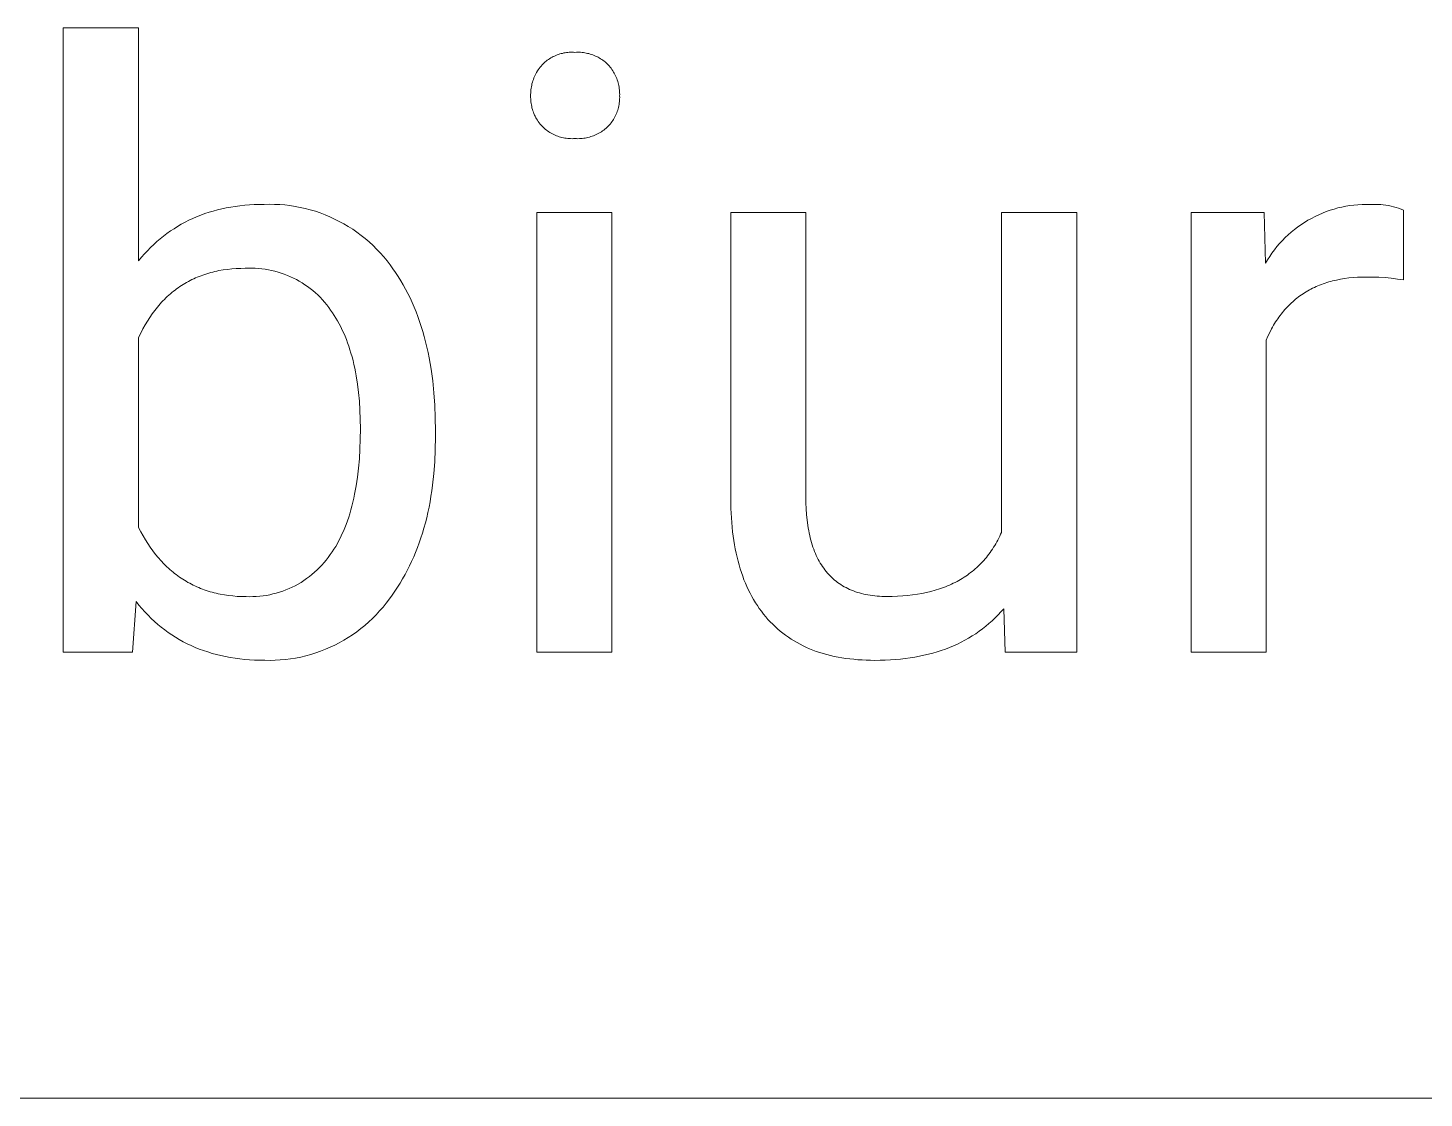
# Model space of a CAD drawing. Header units: millimetres. Extents: x -1480 to 5249, y -840 to 3860.
# Drawn here: x 3055.7 to 3206.1, y -464.2 to -349 of the extents above; entities that cross this region are included whole.
import ezdxf

# ---------------------------------------------------------------- set-up
doc = ezdxf.new("R2010")
doc.units = ezdxf.units.MM
doc.header["$MEASUREMENT"] = 0
doc.layers.add('Domyślny', color=7, linetype='Continuous', true_color=0x000000)

msp = doc.modelspace()

# ---------------------------------------------------------------- linework, layer by layer
at = {"layer": 'Domyślny', "color": 18, "lineweight": 15, "true_color": 0x000000}
for p, q in [((3059.54, -416.21), (3059.54, -348.99)), ((3059.54, -348.99), (3067.65, -348.99)), ((3067.65, -348.99), (3067.65, -374.07)), ((3112.86, -351.85), (3113, -351.8)), ((3113, -351.8), (3113.14, -351.76)), ((3113.14, -351.76), (3113.29, -351.73)), ((3113.29, -351.73), (3113.44, -351.69)), ((3113.44, -351.69), (3113.59, -351.67)), ((3113.59, -351.67), (3113.74, -351.65)), ((3113.74, -351.65), (3113.88, -351.63)), ((3113.88, -351.63), (3114.03, -351.62)), ((3114.03, -351.62), (3114.19, -351.62)), ((3114.19, -351.62), (3114.34, -351.61)), ((3114.34, -351.61), (3114.49, -351.62)), ((3114.49, -351.62), (3114.64, -351.63)), ((3114.64, -351.63), (3114.79, -351.62)), ((3114.79, -351.62), (3114.94, -351.62)), ((3114.94, -351.62), (3115.09, -351.62)), ((3115.09, -351.62), (3115.24, -351.62)), ((3115.24, -351.62), (3115.4, -351.63)), ((3115.4, -351.63), (3115.55, -351.65)), ((3115.55, -351.65), (3115.7, -351.67)), ((3115.7, -351.67), (3115.85, -351.7)), ((3115.85, -351.7), (3116, -351.73)), ((3116, -351.73), (3116.14, -351.76)), ((3116.14, -351.76), (3116.29, -351.81)), ((3116.29, -351.81), (3116.44, -351.85)), ((3110.78, -353.36), (3110.88, -353.23)), ((3110.88, -353.23), (3110.99, -353.1)), ((3110.99, -353.1), (3111.1, -352.97)), ((3111.1, -352.97), (3111.2, -352.87)), ((3111.2, -352.87), (3111.31, -352.76)), ((3111.31, -352.76), (3111.42, -352.66)), ((3111.42, -352.66), (3111.54, -352.57)), ((3111.54, -352.57), (3111.66, -352.48)), ((3111.66, -352.48), (3111.78, -352.39)), ((3111.78, -352.39), (3111.91, -352.31)), ((3111.91, -352.31), (3112.04, -352.23)), ((3112.04, -352.23), (3112.17, -352.15)), ((3112.17, -352.15), (3112.3, -352.08)), ((3112.3, -352.08), (3112.44, -352.02)), ((3112.44, -352.02), (3112.57, -351.96)), ((3112.57, -351.96), (3112.71, -351.9)), ((3112.71, -351.9), (3112.86, -351.85)), ((3116.44, -351.85), (3116.58, -351.9)), ((3116.58, -351.9), (3116.72, -351.96)), ((3116.72, -351.96), (3116.86, -352.02)), ((3116.86, -352.02), (3117, -352.08)), ((3117, -352.08), (3117.13, -352.15)), ((3117.13, -352.15), (3117.26, -352.23)), ((3117.26, -352.23), (3117.39, -352.31)), ((3117.39, -352.31), (3117.52, -352.39)), ((3117.52, -352.39), (3117.65, -352.48)), ((3117.65, -352.48), (3117.77, -352.57)), ((3117.77, -352.57), (3117.89, -352.66)), ((3117.89, -352.66), (3118, -352.76)), ((3118, -352.76), (3118.11, -352.87)), ((3118.11, -352.87), (3118.22, -352.97)), ((3118.22, -352.97), (3118.33, -353.09)), ((3118.33, -353.09), (3118.43, -353.22)), ((3118.43, -353.22), (3118.52, -353.34)), ((3110.06, -354.84), (3110.11, -354.68)), ((3110.11, -354.68), (3110.16, -354.53)), ((3110.16, -354.53), (3110.22, -354.37)), ((3110.22, -354.37), (3110.29, -354.22)), ((3110.29, -354.22), (3110.36, -354.07)), ((3110.36, -354.07), (3110.43, -353.92)), ((3110.43, -353.92), (3110.51, -353.78)), ((3110.51, -353.78), (3110.6, -353.63)), ((3110.6, -353.63), (3110.69, -353.5)), ((3110.69, -353.5), (3110.78, -353.36)), ((3118.52, -353.34), (3118.62, -353.47)), ((3118.62, -353.47), (3118.7, -353.6)), ((3118.7, -353.6), (3118.79, -353.74)), ((3118.79, -353.74), (3118.87, -353.87)), ((3118.87, -353.87), (3118.94, -354.01)), ((3118.94, -354.01), (3119.01, -354.16)), ((3119.01, -354.16), (3119.08, -354.3)), ((3119.08, -354.3), (3119.14, -354.45)), ((3119.14, -354.45), (3119.19, -354.6)), ((3119.19, -354.6), (3119.24, -354.75)), ((3119.24, -354.75), (3119.28, -354.9)), ((3109.86, -356.15), (3109.87, -355.98)), ((3109.86, -356.31), (3109.86, -356.15)), ((3109.86, -356.47), (3109.86, -356.31)), ((3109.87, -355.98), (3109.88, -355.82)), ((3109.88, -355.82), (3109.89, -355.65)), ((3109.89, -355.65), (3109.92, -355.49)), ((3109.92, -355.49), (3109.94, -355.32)), ((3109.94, -355.32), (3109.98, -355.16)), ((3109.98, -355.16), (3110.01, -355)), ((3110.01, -355), (3110.06, -354.84)), ((3119.28, -354.9), (3119.32, -355.05)), ((3119.32, -355.05), (3119.36, -355.21)), ((3119.36, -355.21), (3119.39, -355.36)), ((3119.39, -355.36), (3119.41, -355.52)), ((3119.41, -355.52), (3119.43, -355.68)), ((3119.43, -355.68), (3119.44, -355.84)), ((3119.44, -355.84), (3119.45, -355.99)), ((3119.45, -355.99), (3119.46, -356.15)), ((3119.46, -356.15), (3119.45, -356.31)), ((3119.45, -356.31), (3119.46, -356.47)), ((3109.87, -356.64), (3109.86, -356.47)), ((3109.88, -356.8), (3109.87, -356.64)), ((3109.89, -356.96), (3109.88, -356.8)), ((3109.92, -357.12), (3109.89, -356.96)), ((3109.94, -357.28), (3109.92, -357.12)), ((3109.98, -357.44), (3109.94, -357.28)), ((3110.01, -357.6), (3109.98, -357.44)), ((3110.06, -357.76), (3110.01, -357.6)), ((3110.11, -357.91), (3110.06, -357.76)), ((3119.28, -357.7), (3119.24, -357.85)), ((3119.32, -357.55), (3119.28, -357.7)), ((3119.36, -357.4), (3119.32, -357.55)), ((3119.39, -357.24), (3119.36, -357.4)), ((3119.41, -357.09), (3119.39, -357.24)), ((3119.43, -356.93), (3119.41, -357.09)), ((3119.44, -356.78), (3119.43, -356.93)), ((3119.45, -356.62), (3119.44, -356.78)), ((3119.46, -356.47), (3119.45, -356.62)), ((3110.16, -358.07), (3110.11, -357.91)), ((3110.22, -358.22), (3110.16, -358.07)), ((3110.29, -358.37), (3110.22, -358.22)), ((3110.36, -358.51), (3110.29, -358.37)), ((3110.43, -358.66), (3110.36, -358.51)), ((3110.51, -358.8), (3110.43, -358.66)), ((3110.6, -358.94), (3110.51, -358.8)), ((3110.69, -359.07), (3110.6, -358.94)), ((3110.79, -359.21), (3110.69, -359.07)), ((3110.88, -359.34), (3110.79, -359.21)), ((3118.52, -359.23), (3118.43, -359.35)), ((3118.62, -359.1), (3118.52, -359.23)), ((3118.7, -358.97), (3118.62, -359.1)), ((3118.79, -358.84), (3118.7, -358.97)), ((3118.87, -358.71), (3118.79, -358.84)), ((3118.94, -358.57), (3118.87, -358.71)), ((3119.01, -358.43), (3118.94, -358.57)), ((3119.07, -358.29), (3119.01, -358.43)), ((3119.13, -358.14), (3119.07, -358.29)), ((3119.19, -358), (3119.13, -358.14)), ((3119.24, -357.85), (3119.19, -358)), ((3110.99, -359.46), (3110.88, -359.34)), ((3111.1, -359.58), (3110.99, -359.46)), ((3111.21, -359.69), (3111.1, -359.58)), ((3111.32, -359.8), (3111.21, -359.69)), ((3111.44, -359.9), (3111.32, -359.8)), ((3111.57, -359.99), (3111.44, -359.9)), ((3111.69, -360.09), (3111.57, -359.99)), ((3111.82, -360.17), (3111.69, -360.09)), ((3111.95, -360.26), (3111.82, -360.17)), ((3112.09, -360.34), (3111.95, -360.26)), ((3112.22, -360.41), (3112.09, -360.34)), ((3112.36, -360.48), (3112.22, -360.41)), ((3112.51, -360.54), (3112.36, -360.48)), ((3112.65, -360.6), (3112.51, -360.54)), ((3112.8, -360.66), (3112.65, -360.6)), ((3112.94, -360.71), (3112.8, -360.66)), ((3113.09, -360.75), (3112.94, -360.71)), ((3113.24, -360.79), (3113.09, -360.75)), ((3113.4, -360.82), (3113.24, -360.79)), ((3113.55, -360.85), (3113.4, -360.82)), ((3115.89, -360.82), (3115.73, -360.85)), ((3116.04, -360.79), (3115.89, -360.82)), ((3116.2, -360.75), (3116.04, -360.79)), ((3116.35, -360.7), (3116.2, -360.75)), ((3116.5, -360.65), (3116.35, -360.7)), ((3116.64, -360.6), (3116.5, -360.65)), ((3116.79, -360.54), (3116.64, -360.6)), ((3116.93, -360.48), (3116.79, -360.54)), ((3117.08, -360.41), (3116.93, -360.48)), ((3117.21, -360.33), (3117.08, -360.41)), ((3117.35, -360.25), (3117.21, -360.33)), ((3117.48, -360.17), (3117.35, -360.25)), ((3117.62, -360.08), (3117.48, -360.17)), ((3117.74, -359.99), (3117.62, -360.08)), ((3117.87, -359.9), (3117.74, -359.99)), ((3117.99, -359.8), (3117.87, -359.9)), ((3118.11, -359.69), (3117.99, -359.8)), ((3118.22, -359.58), (3118.11, -359.69)), ((3118.33, -359.47), (3118.22, -359.58)), ((3118.43, -359.35), (3118.33, -359.47)), ((3113.7, -360.88), (3113.55, -360.85)), ((3113.86, -360.89), (3113.7, -360.88)), ((3114.01, -360.91), (3113.86, -360.89)), ((3114.17, -360.91), (3114.01, -360.91)), ((3114.33, -360.92), (3114.17, -360.91)), ((3114.48, -360.91), (3114.33, -360.92)), ((3114.64, -360.91), (3114.48, -360.91)), ((3114.79, -360.91), (3114.64, -360.91)), ((3114.95, -360.92), (3114.79, -360.91)), ((3115.11, -360.91), (3114.95, -360.92)), ((3115.27, -360.91), (3115.11, -360.91)), ((3115.42, -360.89), (3115.27, -360.91)), ((3115.58, -360.87), (3115.42, -360.89)), ((3115.73, -360.85), (3115.58, -360.87)), ((3077.09, -368.37), (3077.57, -368.28)), ((3077.57, -368.28), (3078.06, -368.21)), ((3078.06, -368.21), (3078.56, -368.14)), ((3078.56, -368.14), (3079.07, -368.09)), ((3079.07, -368.09), (3079.58, -368.05)), ((3079.58, -368.05), (3080.1, -368.02)), ((3080.1, -368.02), (3080.62, -368)), ((3080.62, -368), (3081.16, -367.99)), ((3081.16, -367.99), (3081.72, -367.98)), ((3081.72, -367.98), (3082.28, -367.99)), ((3082.28, -367.99), (3082.84, -368.02)), ((3082.84, -368.02), (3083.39, -368.06)), ((3083.39, -368.06), (3083.95, -368.13)), ((3083.95, -368.13), (3084.5, -368.21)), ((3084.5, -368.21), (3085.05, -368.32)), ((3085.05, -368.32), (3085.6, -368.44)), ((3196.8, -368.38), (3197.23, -368.28)), ((3197.23, -368.28), (3197.66, -368.19)), ((3197.66, -368.19), (3198.09, -368.12)), ((3198.09, -368.12), (3198.53, -368.07)), ((3198.53, -368.07), (3198.96, -368.03)), ((3198.96, -368.03), (3199.4, -368)), ((3199.4, -368), (3199.84, -367.99)), ((3199.84, -367.99), (3200.28, -368)), ((3200.28, -368), (3200.56, -367.99)), ((3200.56, -367.99), (3200.84, -367.99)), ((3200.84, -367.99), (3201.12, -367.99)), ((3201.12, -367.99), (3201.41, -368.01)), ((3201.41, -368.01), (3201.69, -368.04)), ((3201.69, -368.04), (3201.97, -368.08)), ((3201.97, -368.08), (3202.24, -368.13)), ((3202.24, -368.13), (3202.52, -368.18)), ((3202.52, -368.18), (3202.79, -368.25)), ((3202.79, -368.25), (3203.07, -368.32)), ((3203.07, -368.32), (3203.34, -368.41)), ((3072.65, -369.91), (3073.06, -369.7)), ((3073.06, -369.7), (3073.48, -369.51)), ((3073.48, -369.51), (3073.9, -369.33)), ((3073.9, -369.33), (3074.34, -369.15)), ((3074.34, -369.15), (3074.78, -368.99)), ((3074.78, -368.99), (3075.23, -368.85)), ((3075.23, -368.85), (3075.68, -368.71)), ((3075.68, -368.71), (3076.14, -368.59)), ((3076.14, -368.59), (3076.61, -368.47)), ((3076.61, -368.47), (3077.09, -368.37)), ((3085.6, -368.44), (3086.14, -368.58)), ((3086.14, -368.58), (3086.68, -368.74)), ((3086.68, -368.74), (3087.21, -368.92)), ((3087.21, -368.92), (3087.73, -369.12)), ((3087.73, -369.12), (3088.25, -369.33)), ((3088.25, -369.33), (3088.76, -369.57)), ((3088.76, -369.57), (3089.26, -369.82)), ((3089.26, -369.82), (3089.75, -370.09)), ((3110.54, -416.22), (3110.54, -368.88)), ((3110.54, -368.88), (3118.62, -368.88)), ((3118.62, -368.88), (3118.62, -416.22)), ((3131.41, -399.68), (3131.41, -368.87)), ((3131.41, -368.87), (3139.5, -368.87)), ((3139.5, -368.87), (3139.5, -399.46)), ((3160.58, -403.31), (3160.58, -368.87)), ((3160.58, -368.87), (3168.69, -368.87)), ((3168.69, -368.87), (3168.69, -416.22)), ((3180.99, -416.21), (3180.99, -368.87)), ((3180.99, -368.87), (3188.85, -368.87)), ((3188.85, -368.87), (3188.99, -374.34)), ((3193.19, -369.94), (3193.56, -369.71)), ((3193.56, -369.71), (3193.95, -369.5)), ((3193.95, -369.5), (3194.34, -369.29)), ((3194.34, -369.29), (3194.73, -369.11)), ((3194.73, -369.11), (3195.14, -368.93)), ((3195.14, -368.93), (3195.54, -368.77)), ((3195.54, -368.77), (3195.96, -368.63)), ((3195.96, -368.63), (3196.38, -368.5)), ((3196.38, -368.5), (3196.8, -368.38)), ((3203.34, -368.41), (3203.6, -368.5)), ((3203.6, -368.5), (3203.86, -368.6)), ((3203.86, -368.6), (3203.86, -376.13)), ((3070.33, -371.41), (3070.7, -371.13)), ((3070.7, -371.13), (3071.08, -370.86)), ((3071.08, -370.86), (3071.46, -370.61)), ((3071.46, -370.61), (3071.85, -370.36)), ((3071.85, -370.36), (3072.24, -370.13)), ((3072.24, -370.13), (3072.65, -369.91)), ((3089.75, -370.09), (3090.23, -370.37)), ((3090.23, -370.37), (3090.7, -370.67)), ((3090.7, -370.67), (3091.16, -370.99)), ((3091.16, -370.99), (3091.61, -371.33)), ((3091.61, -371.33), (3092.05, -371.68)), ((3191.13, -371.57), (3191.45, -371.27)), ((3191.45, -371.27), (3191.78, -370.98)), ((3191.78, -370.98), (3192.11, -370.7)), ((3192.11, -370.7), (3192.46, -370.43)), ((3192.46, -370.43), (3192.82, -370.18)), ((3192.82, -370.18), (3193.19, -369.94)), ((3068.6, -372.98), (3068.93, -372.64)), ((3068.93, -372.64), (3069.27, -372.31)), ((3069.27, -372.31), (3069.62, -372)), ((3069.62, -372), (3069.97, -371.7)), ((3069.97, -371.7), (3070.33, -371.41)), ((3092.05, -371.68), (3092.47, -372.04)), ((3092.47, -372.04), (3092.89, -372.42)), ((3092.89, -372.42), (3093.28, -372.81)), ((3093.28, -372.81), (3093.67, -373.22)), ((3189.96, -372.88), (3190.23, -372.54)), ((3190.23, -372.54), (3190.52, -372.2)), ((3190.52, -372.2), (3190.82, -371.88)), ((3190.82, -371.88), (3191.13, -371.57)), ((3067.65, -374.07), (3067.96, -373.69)), ((3067.96, -373.69), (3068.28, -373.33)), ((3068.28, -373.33), (3068.6, -372.98)), ((3093.67, -373.22), (3094.04, -373.64)), ((3094.04, -373.64), (3094.4, -374.07)), ((3094.4, -374.07), (3094.74, -374.51)), ((3188.99, -374.34), (3189.21, -373.96)), ((3189.21, -373.96), (3189.45, -373.59)), ((3189.45, -373.59), (3189.7, -373.23)), ((3189.7, -373.23), (3189.96, -372.88)), ((3073.97, -375.83), (3073.78, -375.91)), ((3074.18, -375.75), (3073.97, -375.83)), ((3074.38, -375.67), (3074.18, -375.75)), ((3074.58, -375.6), (3074.38, -375.67)), ((3074.79, -375.53), (3074.58, -375.6)), ((3075, -375.46), (3074.79, -375.53)), ((3075.21, -375.4), (3075, -375.46)), ((3075.42, -375.34), (3075.21, -375.4)), ((3075.64, -375.28), (3075.42, -375.34)), ((3075.86, -375.23), (3075.64, -375.28)), ((3076.08, -375.18), (3075.86, -375.23)), ((3076.3, -375.13), (3076.08, -375.18)), ((3076.75, -375.05), (3076.3, -375.13)), ((3077.21, -374.99), (3076.75, -375.05)), ((3077.68, -374.94), (3077.21, -374.99)), ((3078.16, -374.9), (3077.68, -374.94)), ((3078.65, -374.88), (3078.16, -374.9)), ((3079.14, -374.87), (3078.65, -374.88)), ((3079.5, -374.86), (3079.14, -374.87)), ((3079.85, -374.86), (3079.5, -374.86)), ((3080.21, -374.87), (3079.85, -374.86)), ((3080.57, -374.89), (3080.21, -374.87)), ((3080.92, -374.93), (3080.57, -374.89)), ((3081.27, -374.97), (3080.92, -374.93)), ((3081.62, -375.03), (3081.27, -374.97)), ((3081.97, -375.1), (3081.62, -375.03)), ((3082.32, -375.19), (3081.97, -375.1)), ((3082.66, -375.28), (3082.32, -375.19)), ((3083, -375.39), (3082.66, -375.28)), ((3083.34, -375.51), (3083, -375.39)), ((3083.67, -375.64), (3083.34, -375.51)), ((3084, -375.78), (3083.67, -375.64)), ((3084.32, -375.93), (3084, -375.78)), ((3094.74, -374.51), (3095.04, -374.92)), ((3095.04, -374.92), (3095.33, -375.34)), ((3095.33, -375.34), (3095.61, -375.77)), ((3095.61, -375.77), (3095.89, -376.21)), ((3198.9, -375.84), (3198.43, -375.88)), ((3199.39, -375.82), (3198.9, -375.84)), ((3199.88, -375.82), (3199.39, -375.82)), ((3200.54, -375.82), (3199.88, -375.82)), ((3201.21, -375.84), (3200.54, -375.82)), ((3201.88, -375.88), (3201.21, -375.84)), ((3071.4, -377.35), (3071.23, -377.49)), ((3071.57, -377.22), (3071.4, -377.35)), ((3071.74, -377.09), (3071.57, -377.22)), ((3071.91, -376.97), (3071.74, -377.09)), ((3072.09, -376.84), (3071.91, -376.97)), ((3072.27, -376.73), (3072.09, -376.84)), ((3072.45, -376.61), (3072.27, -376.73)), ((3072.63, -376.5), (3072.45, -376.61)), ((3072.82, -376.39), (3072.63, -376.5)), ((3073.01, -376.29), (3072.82, -376.39)), ((3073.19, -376.19), (3073.01, -376.29)), ((3073.39, -376.1), (3073.19, -376.19)), ((3073.58, -376), (3073.39, -376.1)), ((3073.78, -375.91), (3073.58, -376)), ((3084.64, -376.09), (3084.32, -375.93)), ((3084.95, -376.26), (3084.64, -376.09)), ((3085.26, -376.45), (3084.95, -376.26)), ((3085.56, -376.64), (3085.26, -376.45)), ((3085.85, -376.84), (3085.56, -376.64)), ((3086.13, -377.06), (3085.85, -376.84)), ((3086.41, -377.28), (3086.13, -377.06)), ((3086.68, -377.51), (3086.41, -377.28)), ((3095.89, -376.21), (3096.15, -376.66)), ((3096.15, -376.66), (3096.4, -377.12)), ((3096.4, -377.12), (3096.65, -377.59)), ((3193.55, -377.31), (3193.38, -377.41)), ((3193.73, -377.21), (3193.55, -377.31)), ((3193.9, -377.12), (3193.73, -377.21)), ((3194.08, -377.02), (3193.9, -377.12)), ((3194.26, -376.94), (3194.08, -377.02)), ((3194.45, -376.85), (3194.26, -376.94)), ((3194.64, -376.77), (3194.45, -376.85)), ((3194.83, -376.69), (3194.64, -376.77)), ((3195.02, -376.62), (3194.83, -376.69)), ((3195.21, -376.55), (3195.02, -376.62)), ((3195.41, -376.48), (3195.21, -376.55)), ((3195.61, -376.41), (3195.41, -376.48)), ((3195.81, -376.35), (3195.61, -376.41)), ((3196.02, -376.29), (3195.81, -376.35)), ((3196.23, -376.24), (3196.02, -376.29)), ((3196.44, -376.19), (3196.23, -376.24)), ((3196.65, -376.14), (3196.44, -376.19)), ((3197.08, -376.05), (3196.65, -376.14)), ((3197.52, -375.98), (3197.08, -376.05)), ((3197.97, -375.92), (3197.52, -375.98)), ((3198.43, -375.88), (3197.97, -375.92)), ((3202.54, -375.94), (3201.88, -375.88)), ((3203.2, -376.03), (3202.54, -375.94)), ((3203.86, -376.13), (3203.2, -376.03)), ((3069.82, -378.88), (3069.68, -379.05)), ((3069.97, -378.71), (3069.82, -378.88)), ((3070.12, -378.54), (3069.97, -378.71)), ((3070.27, -378.38), (3070.12, -378.54)), ((3070.43, -378.22), (3070.27, -378.38)), ((3070.58, -378.07), (3070.43, -378.22)), ((3070.74, -377.92), (3070.58, -378.07)), ((3070.9, -377.77), (3070.74, -377.92)), ((3071.07, -377.63), (3070.9, -377.77)), ((3071.23, -377.49), (3071.07, -377.63)), ((3086.94, -377.75), (3086.68, -377.51)), ((3087.2, -378), (3086.94, -377.75)), ((3087.44, -378.26), (3087.2, -378)), ((3087.68, -378.53), (3087.44, -378.26)), ((3087.9, -378.8), (3087.68, -378.53)), ((3088.12, -379.09), (3087.9, -378.8)), ((3096.65, -377.59), (3096.88, -378.06)), ((3096.88, -378.06), (3097.1, -378.55)), ((3097.1, -378.55), (3097.32, -379.05)), ((3191.64, -378.74), (3191.5, -378.88)), ((3191.79, -378.6), (3191.64, -378.74)), ((3191.94, -378.47), (3191.79, -378.6)), ((3192.09, -378.34), (3191.94, -378.47)), ((3192.24, -378.21), (3192.09, -378.34)), ((3192.39, -378.08), (3192.24, -378.21)), ((3192.55, -377.96), (3192.39, -378.08)), ((3192.71, -377.85), (3192.55, -377.96)), ((3192.87, -377.73), (3192.71, -377.85)), ((3193.04, -377.62), (3192.87, -377.73)), ((3193.21, -377.51), (3193.04, -377.62)), ((3193.38, -377.41), (3193.21, -377.51)), ((3068.85, -380.16), (3068.59, -380.56)), ((3069.12, -379.78), (3068.85, -380.16)), ((3069.39, -379.41), (3069.12, -379.78)), ((3069.53, -379.23), (3069.39, -379.41)), ((3069.68, -379.05), (3069.53, -379.23)), ((3088.33, -379.38), (3088.12, -379.09)), ((3088.53, -379.66), (3088.33, -379.38)), ((3088.72, -379.95), (3088.53, -379.66)), ((3088.9, -380.25), (3088.72, -379.95)), ((3089.08, -380.55), (3088.9, -380.25)), ((3097.32, -379.05), (3097.52, -379.55)), ((3097.52, -379.55), (3097.72, -380.07)), ((3097.72, -380.07), (3097.91, -380.59)), ((3190.33, -380.3), (3190.21, -380.47)), ((3190.45, -380.13), (3190.33, -380.3)), ((3190.57, -379.96), (3190.45, -380.13)), ((3190.7, -379.8), (3190.57, -379.96)), ((3190.82, -379.63), (3190.7, -379.8)), ((3190.95, -379.48), (3190.82, -379.63)), ((3191.09, -379.32), (3190.95, -379.48)), ((3191.22, -379.17), (3191.09, -379.32)), ((3191.36, -379.02), (3191.22, -379.17)), ((3191.5, -378.88), (3191.36, -379.02)), ((3067.87, -381.85), (3067.65, -382.31)), ((3068.1, -381.41), (3067.87, -381.85)), ((3068.34, -380.98), (3068.1, -381.41)), ((3068.59, -380.56), (3068.34, -380.98)), ((3089.26, -380.87), (3089.08, -380.55)), ((3089.42, -381.19), (3089.26, -380.87)), ((3089.58, -381.52), (3089.42, -381.19)), ((3089.74, -381.85), (3089.58, -381.52)), ((3089.88, -382.2), (3089.74, -381.85)), ((3097.91, -380.59), (3098.08, -381.13)), ((3098.08, -381.13), (3098.25, -381.67)), ((3098.25, -381.67), (3098.41, -382.22)), ((3189.45, -381.78), (3189.26, -382.19)), ((3189.66, -381.39), (3189.45, -381.78)), ((3189.76, -381.2), (3189.66, -381.39)), ((3189.87, -381.01), (3189.76, -381.2)), ((3189.98, -380.83), (3189.87, -381.01)), ((3190.09, -380.65), (3189.98, -380.83)), ((3190.21, -380.47), (3190.09, -380.65)), ((3067.65, -382.31), (3067.65, -402.79)), ((3090.02, -382.55), (3089.88, -382.2)), ((3090.16, -382.91), (3090.02, -382.55)), ((3090.29, -383.27), (3090.16, -382.91)), ((3090.41, -383.65), (3090.29, -383.27)), ((3098.41, -382.22), (3098.55, -382.79)), ((3098.55, -382.79), (3098.69, -383.36)), ((3098.69, -383.36), (3098.82, -383.94)), ((3189.26, -382.19), (3189.08, -382.6)), ((3189.08, -382.6), (3189.08, -416.21)), ((3090.52, -384.03), (3090.41, -383.65)), ((3090.63, -384.42), (3090.52, -384.03)), ((3090.74, -384.81), (3090.63, -384.42)), ((3090.83, -385.22), (3090.74, -384.81)), ((3098.82, -383.94), (3098.94, -384.53)), ((3098.94, -384.53), (3099.05, -385.13)), ((3090.92, -385.63), (3090.83, -385.22)), ((3091.01, -386.04), (3090.92, -385.63)), ((3091.09, -386.47), (3091.01, -386.04)), ((3099.05, -385.13), (3099.15, -385.74)), ((3099.15, -385.74), (3099.32, -386.99)), ((3091.22, -387.34), (3091.09, -386.47)), ((3091.33, -388.25), (3091.22, -387.34)), ((3099.32, -386.99), (3099.45, -388.28)), ((3091.42, -389.18), (3091.33, -388.25)), ((3091.48, -390.14), (3091.42, -389.18)), ((3099.45, -388.28), (3099.54, -389.61)), ((3091.52, -391.13), (3091.48, -390.14)), ((3099.54, -389.61), (3099.6, -390.97)), ((3091.53, -392.15), (3091.52, -391.13)), ((3091.52, -393.26), (3091.53, -392.15)), ((3099.6, -390.97), (3099.62, -392.37)), ((3099.62, -392.37), (3099.62, -393.07)), ((3091.48, -394.34), (3091.52, -393.26)), ((3099.62, -393.07), (3099.6, -394.4)), ((3091.33, -396.4), (3091.42, -395.39)), ((3091.42, -395.39), (3091.48, -394.34)), ((3099.6, -394.4), (3099.54, -395.71)), ((3091.22, -397.37), (3091.33, -396.4)), ((3099.54, -395.71), (3099.45, -396.98)), ((3090.91, -399.2), (3091.08, -398.3)), ((3091.08, -398.3), (3091.22, -397.37)), ((3099.31, -398.22), (3099.23, -398.82)), ((3099.45, -396.98), (3099.31, -398.22)), ((3090.72, -400.07), (3090.82, -399.64)), ((3090.82, -399.64), (3090.91, -399.2)), ((3099.13, -399.42), (3099.03, -400.01)), ((3099.23, -398.82), (3099.13, -399.42)), ((3131.43, -400.74), (3131.41, -399.68)), ((3139.5, -399.46), (3139.51, -400.12)), ((3090.27, -401.69), (3090.39, -401.3)), ((3090.39, -401.3), (3090.51, -400.9)), ((3090.51, -400.9), (3090.62, -400.49)), ((3090.62, -400.49), (3090.72, -400.07)), ((3098.8, -401.17), (3098.67, -401.73)), ((3098.92, -400.59), (3098.8, -401.17)), ((3099.03, -400.01), (3098.92, -400.59)), ((3131.48, -401.76), (3131.43, -400.74)), ((3139.51, -400.12), (3139.53, -400.76)), ((3139.53, -400.76), (3139.58, -401.38)), ((3139.58, -401.38), (3139.64, -401.98)), ((3067.65, -402.79), (3067.89, -403.24)), ((3089.71, -403.17), (3089.86, -402.81)), ((3089.86, -402.81), (3090, -402.45)), ((3090, -402.45), (3090.14, -402.07)), ((3090.14, -402.07), (3090.27, -401.69)), ((3098.38, -402.84), (3098.22, -403.38)), ((3098.53, -402.29), (3098.38, -402.84)), ((3098.67, -401.73), (3098.53, -402.29)), ((3131.56, -402.76), (3131.48, -401.76)), ((3131.61, -403.24), (3131.56, -402.76)), ((3139.64, -401.98), (3139.71, -402.55)), ((3139.71, -402.55), (3139.76, -402.84)), ((3139.76, -402.84), (3139.81, -403.11)), ((3067.89, -403.24), (3068.13, -403.69)), ((3068.13, -403.69), (3068.38, -404.11)), ((3068.38, -404.11), (3068.64, -404.52)), ((3089.05, -404.51), (3089.22, -404.18)), ((3089.22, -404.18), (3089.39, -403.86)), ((3089.39, -403.86), (3089.55, -403.52)), ((3089.55, -403.52), (3089.71, -403.17)), ((3097.87, -404.43), (3097.68, -404.95)), ((3098.05, -403.91), (3097.87, -404.43)), ((3098.22, -403.38), (3098.05, -403.91)), ((3131.67, -403.72), (3131.61, -403.24)), ((3131.74, -404.18), (3131.67, -403.72)), ((3131.82, -404.64), (3131.74, -404.18)), ((3139.81, -403.11), (3139.86, -403.38)), ((3139.86, -403.38), (3139.92, -403.65)), ((3139.92, -403.65), (3139.98, -403.91)), ((3139.98, -403.91), (3140.05, -404.16)), ((3140.05, -404.16), (3140.12, -404.41)), ((3140.12, -404.41), (3140.19, -404.65)), ((3159.95, -404.54), (3160.07, -404.34)), ((3160.07, -404.34), (3160.17, -404.14)), ((3160.17, -404.14), (3160.28, -403.94)), ((3160.28, -403.94), (3160.38, -403.73)), ((3160.38, -403.73), (3160.48, -403.52)), ((3160.48, -403.52), (3160.58, -403.31)), ((3068.64, -404.52), (3068.91, -404.92)), ((3068.91, -404.92), (3069.19, -405.31)), ((3069.19, -405.31), (3069.48, -405.68)), ((3069.48, -405.68), (3069.77, -406.03)), ((3088.07, -406), (3088.28, -405.7)), ((3088.28, -405.7), (3088.48, -405.42)), ((3088.48, -405.42), (3088.68, -405.12)), ((3088.68, -405.12), (3088.87, -404.82)), ((3088.87, -404.82), (3089.05, -404.51)), ((3097.48, -405.46), (3097.27, -405.95)), ((3097.68, -404.95), (3097.48, -405.46)), ((3131.9, -405.1), (3131.82, -404.64)), ((3131.99, -405.54), (3131.9, -405.1)), ((3132.09, -405.97), (3131.99, -405.54)), ((3140.19, -404.65), (3140.27, -404.89)), ((3140.27, -404.89), (3140.36, -405.13)), ((3140.36, -405.13), (3140.44, -405.36)), ((3140.44, -405.36), (3140.54, -405.58)), ((3140.54, -405.58), (3140.63, -405.8)), ((3140.63, -405.8), (3140.73, -406.01)), ((3158.95, -406), (3159.08, -405.83)), ((3159.08, -405.83), (3159.22, -405.65)), ((3159.22, -405.65), (3159.35, -405.48)), ((3159.35, -405.48), (3159.47, -405.3)), ((3159.47, -405.3), (3159.6, -405.11)), ((3159.6, -405.11), (3159.72, -404.92)), ((3159.72, -404.92), (3159.84, -404.73)), ((3159.84, -404.73), (3159.95, -404.54)), ((3069.77, -406.03), (3070.07, -406.37)), ((3070.07, -406.37), (3070.38, -406.7)), ((3070.38, -406.7), (3070.54, -406.86)), ((3070.54, -406.86), (3070.7, -407.01)), ((3070.7, -407.01), (3070.86, -407.16)), ((3070.86, -407.16), (3071.02, -407.31)), ((3071.02, -407.31), (3071.19, -407.45)), ((3086.6, -407.61), (3086.87, -407.36)), ((3086.87, -407.36), (3087.13, -407.11)), ((3087.13, -407.11), (3087.38, -406.84)), ((3087.38, -406.84), (3087.62, -406.57)), ((3087.62, -406.57), (3087.85, -406.29)), ((3087.85, -406.29), (3088.07, -406)), ((3096.58, -407.4), (3096.34, -407.86)), ((3096.82, -406.93), (3096.58, -407.4)), ((3097.05, -406.44), (3096.82, -406.93)), ((3097.27, -405.95), (3097.05, -406.44)), ((3132.2, -406.4), (3132.09, -405.97)), ((3132.31, -406.82), (3132.2, -406.4)), ((3132.43, -407.23), (3132.31, -406.82)), ((3132.56, -407.63), (3132.43, -407.23)), ((3140.73, -406.01), (3140.84, -406.22)), ((3140.84, -406.22), (3140.95, -406.42)), ((3140.95, -406.42), (3141.06, -406.62)), ((3141.06, -406.62), (3141.18, -406.81)), ((3141.18, -406.81), (3141.3, -406.99)), ((3141.3, -406.99), (3141.43, -407.18)), ((3141.43, -407.18), (3141.56, -407.35)), ((3141.56, -407.35), (3141.69, -407.52)), ((3157.42, -407.51), (3157.58, -407.38)), ((3157.58, -407.38), (3157.75, -407.24)), ((3157.75, -407.24), (3157.91, -407.09)), ((3157.91, -407.09), (3158.06, -406.95)), ((3158.06, -406.95), (3158.22, -406.8)), ((3158.22, -406.8), (3158.37, -406.64)), ((3158.37, -406.64), (3158.52, -406.49)), ((3158.52, -406.49), (3158.66, -406.33)), ((3158.66, -406.33), (3158.81, -406.16)), ((3158.81, -406.16), (3158.95, -406)), ((3071.19, -407.45), (3071.36, -407.59)), ((3071.36, -407.59), (3071.53, -407.73)), ((3071.53, -407.73), (3071.7, -407.86)), ((3071.7, -407.86), (3071.87, -407.99)), ((3071.87, -407.99), (3072.05, -408.12)), ((3072.05, -408.12), (3072.23, -408.24)), ((3072.23, -408.24), (3072.41, -408.36)), ((3072.41, -408.36), (3072.59, -408.47)), ((3072.59, -408.47), (3072.77, -408.58)), ((3072.77, -408.58), (3072.96, -408.69)), ((3072.96, -408.69), (3073.15, -408.79)), ((3073.15, -408.79), (3073.34, -408.9)), ((3073.34, -408.9), (3073.53, -408.99)), ((3084.5, -409.05), (3084.82, -408.87)), ((3084.82, -408.87), (3085.14, -408.69)), ((3085.14, -408.69), (3085.44, -408.49)), ((3085.44, -408.49), (3085.74, -408.29)), ((3085.74, -408.29), (3086.04, -408.07)), ((3086.04, -408.07), (3086.32, -407.84)), ((3086.32, -407.84), (3086.6, -407.61)), ((3095.81, -408.77), (3095.54, -409.21)), ((3096.08, -408.32), (3095.81, -408.77)), ((3096.34, -407.86), (3096.08, -408.32)), ((3132.7, -408.02), (3132.56, -407.63)), ((3132.84, -408.41), (3132.7, -408.02)), ((3133, -408.79), (3132.84, -408.41)), ((3133.16, -409.15), (3133, -408.79)), ((3141.69, -407.52), (3141.83, -407.69)), ((3141.83, -407.69), (3141.97, -407.85)), ((3141.97, -407.85), (3142.12, -408)), ((3142.12, -408), (3142.27, -408.15)), ((3142.27, -408.15), (3142.43, -408.3)), ((3142.43, -408.3), (3142.59, -408.44)), ((3142.59, -408.44), (3142.75, -408.57)), ((3142.75, -408.57), (3142.92, -408.7)), ((3142.92, -408.7), (3143.09, -408.82)), ((3143.09, -408.82), (3143.27, -408.94)), ((3143.27, -408.94), (3143.45, -409.05)), ((3154.97, -408.98), (3155.18, -408.89)), ((3155.18, -408.89), (3155.38, -408.79)), ((3155.38, -408.79), (3155.58, -408.69)), ((3155.58, -408.69), (3155.78, -408.59)), ((3155.78, -408.59), (3155.97, -408.48)), ((3155.97, -408.48), (3156.16, -408.37)), ((3156.16, -408.37), (3156.35, -408.26)), ((3156.35, -408.26), (3156.54, -408.14)), ((3156.54, -408.14), (3156.72, -408.02)), ((3156.72, -408.02), (3156.9, -407.9)), ((3156.9, -407.9), (3157.07, -407.77)), ((3157.07, -407.77), (3157.25, -407.64)), ((3157.25, -407.64), (3157.42, -407.51)), ((3073.53, -408.99), (3073.72, -409.08)), ((3073.72, -409.08), (3073.92, -409.17)), ((3073.92, -409.17), (3074.12, -409.26)), ((3074.12, -409.26), (3074.32, -409.34)), ((3074.32, -409.34), (3074.52, -409.42)), ((3074.52, -409.42), (3074.72, -409.5)), ((3074.72, -409.5), (3074.93, -409.57)), ((3074.93, -409.57), (3075.14, -409.63)), ((3075.14, -409.63), (3075.35, -409.7)), ((3075.35, -409.7), (3075.56, -409.76)), ((3075.56, -409.76), (3075.77, -409.82)), ((3075.77, -409.82), (3075.99, -409.87)), ((3075.99, -409.87), (3076.21, -409.92)), ((3076.21, -409.92), (3076.43, -409.96)), ((3076.43, -409.96), (3076.88, -410.04)), ((3076.88, -410.04), (3077.33, -410.11)), ((3077.33, -410.11), (3077.79, -410.16)), ((3077.79, -410.16), (3078.26, -410.2)), ((3078.26, -410.2), (3078.74, -410.22)), ((3078.74, -410.22), (3079.23, -410.23)), ((3079.23, -410.23), (3079.6, -410.24)), ((3079.6, -410.24), (3079.96, -410.23)), ((3079.96, -410.23), (3080.32, -410.22)), ((3080.32, -410.22), (3080.69, -410.19)), ((3080.69, -410.19), (3081.05, -410.14)), ((3081.05, -410.14), (3081.41, -410.09)), ((3081.41, -410.09), (3081.77, -410.02)), ((3081.77, -410.02), (3082.12, -409.94)), ((3082.12, -409.94), (3082.47, -409.85)), ((3082.47, -409.85), (3082.82, -409.75)), ((3082.82, -409.75), (3083.17, -409.63)), ((3083.17, -409.63), (3083.51, -409.5)), ((3083.51, -409.5), (3083.85, -409.36)), ((3083.85, -409.36), (3084.18, -409.21)), ((3084.18, -409.21), (3084.5, -409.05)), ((3094.95, -410.06), (3094.65, -410.47)), ((3095.25, -409.64), (3094.95, -410.06)), ((3095.54, -409.21), (3095.25, -409.64)), ((3133.32, -409.52), (3133.16, -409.15)), ((3133.5, -409.87), (3133.32, -409.52)), ((3133.68, -410.21), (3133.5, -409.87)), ((3133.87, -410.55), (3133.68, -410.21)), ((3143.45, -409.05), (3143.64, -409.16)), ((3143.64, -409.16), (3143.83, -409.26)), ((3143.83, -409.26), (3144.02, -409.36)), ((3144.02, -409.36), (3144.22, -409.45)), ((3144.22, -409.45), (3144.42, -409.54)), ((3144.42, -409.54), (3144.63, -409.62)), ((3144.63, -409.62), (3144.84, -409.7)), ((3144.84, -409.7), (3145.06, -409.77)), ((3145.06, -409.77), (3145.27, -409.83)), ((3145.27, -409.83), (3145.5, -409.89)), ((3145.5, -409.89), (3145.73, -409.95)), ((3145.73, -409.95), (3145.96, -410)), ((3145.96, -410), (3146.19, -410.04)), ((3146.19, -410.04), (3146.43, -410.08)), ((3146.43, -410.08), (3146.68, -410.12)), ((3146.68, -410.12), (3146.93, -410.14)), ((3146.93, -410.14), (3147.18, -410.17)), ((3147.18, -410.17), (3147.44, -410.19)), ((3147.44, -410.19), (3147.7, -410.2)), ((3147.7, -410.2), (3147.97, -410.21)), ((3147.97, -410.21), (3148.24, -410.21)), ((3148.24, -410.21), (3148.81, -410.2)), ((3148.81, -410.2), (3149.37, -410.18)), ((3149.37, -410.18), (3149.93, -410.15)), ((3149.93, -410.15), (3150.46, -410.1)), ((3150.46, -410.1), (3150.99, -410.04)), ((3150.99, -410.04), (3151.51, -409.97)), ((3151.51, -409.97), (3152.01, -409.88)), ((3152.01, -409.88), (3152.5, -409.78)), ((3152.5, -409.78), (3152.97, -409.66)), ((3152.97, -409.66), (3153.44, -409.54)), ((3153.44, -409.54), (3153.89, -409.39)), ((3153.89, -409.39), (3154.11, -409.32)), ((3154.11, -409.32), (3154.33, -409.24)), ((3154.33, -409.24), (3154.55, -409.16)), ((3154.55, -409.16), (3154.76, -409.07)), ((3154.76, -409.07), (3154.97, -408.98)), ((3067.38, -410.74), (3066.98, -416.21)), ((3067.69, -411.13), (3067.38, -410.74)), ((3068.01, -411.51), (3067.69, -411.13)), ((3068.33, -411.88), (3068.01, -411.51)), ((3068.67, -412.23), (3068.33, -411.88)), ((3093.6, -411.77), (3093.23, -412.18)), ((3093.97, -411.35), (3093.6, -411.77)), ((3094.31, -410.92), (3093.97, -411.35)), ((3094.65, -410.47), (3094.31, -410.92)), ((3134.07, -410.88), (3133.87, -410.55)), ((3134.28, -411.2), (3134.07, -410.88)), ((3134.49, -411.51), (3134.28, -411.2)), ((3134.71, -411.81), (3134.49, -411.51)), ((3134.94, -412.11), (3134.71, -411.81)), ((3160.5, -411.87), (3160.2, -412.2)), ((3160.81, -411.53), (3160.5, -411.87)), ((3160.98, -416.22), (3160.81, -411.53)), ((3069.01, -412.57), (3068.67, -412.23)), ((3069.36, -412.9), (3069.01, -412.57)), ((3069.72, -413.22), (3069.36, -412.9)), ((3070.09, -413.52), (3069.72, -413.22)), ((3092.01, -413.32), (3091.58, -413.67)), ((3092.43, -412.96), (3092.01, -413.32)), ((3092.84, -412.57), (3092.43, -412.96)), ((3093.23, -412.18), (3092.84, -412.57)), ((3135.18, -412.4), (3134.94, -412.11)), ((3135.42, -412.68), (3135.18, -412.4)), ((3135.67, -412.95), (3135.42, -412.68)), ((3135.93, -413.21), (3135.67, -412.95)), ((3136.19, -413.46), (3135.93, -413.21)), ((3158.87, -413.42), (3158.52, -413.69)), ((3159.22, -413.13), (3158.87, -413.42)), ((3159.55, -412.83), (3159.22, -413.13)), ((3159.88, -412.52), (3159.55, -412.83)), ((3160.2, -412.2), (3159.88, -412.52)), ((3070.46, -413.81), (3070.09, -413.52)), ((3070.84, -414.09), (3070.46, -413.81)), ((3071.23, -414.36), (3070.84, -414.09)), ((3071.63, -414.61), (3071.23, -414.36)), ((3072.03, -414.85), (3071.63, -414.61)), ((3072.45, -415.08), (3072.03, -414.85)), ((3089.75, -414.92), (3089.26, -415.19)), ((3090.22, -414.63), (3089.75, -414.92)), ((3090.69, -414.33), (3090.22, -414.63)), ((3091.14, -414.01), (3090.69, -414.33)), ((3091.58, -413.67), (3091.14, -414.01)), ((3136.46, -413.71), (3136.19, -413.46)), ((3136.74, -413.94), (3136.46, -413.71)), ((3137.02, -414.17), (3136.74, -413.94)), ((3137.32, -414.39), (3137.02, -414.17)), ((3137.62, -414.6), (3137.32, -414.39)), ((3137.92, -414.81), (3137.62, -414.6)), ((3138.24, -415), (3137.92, -414.81)), ((3156.64, -414.92), (3156.23, -415.13)), ((3157.03, -414.69), (3156.64, -414.92)), ((3157.42, -414.46), (3157.03, -414.69)), ((3157.79, -414.22), (3157.42, -414.46)), ((3158.16, -413.96), (3157.79, -414.22)), ((3158.52, -413.69), (3158.16, -413.96)), ((3066.98, -416.21), (3059.54, -416.21)), ((3072.87, -415.3), (3072.45, -415.08)), ((3073.3, -415.5), (3072.87, -415.3)), ((3073.73, -415.69), (3073.3, -415.5)), ((3074.18, -415.87), (3073.73, -415.69)), ((3074.63, -416.04), (3074.18, -415.87)), ((3075.09, -416.19), (3074.63, -416.04)), ((3075.56, -416.34), (3075.09, -416.19)), ((3076.04, -416.47), (3075.56, -416.34)), ((3086.19, -416.45), (3085.65, -416.6)), ((3086.72, -416.29), (3086.19, -416.45)), ((3087.24, -416.11), (3086.72, -416.29)), ((3087.76, -415.9), (3087.24, -416.11)), ((3088.27, -415.68), (3087.76, -415.9)), ((3088.77, -415.45), (3088.27, -415.68)), ((3089.26, -415.19), (3088.77, -415.45)), ((3118.62, -416.22), (3110.54, -416.22)), ((3138.56, -415.18), (3138.24, -415)), ((3138.89, -415.36), (3138.56, -415.18)), ((3139.22, -415.53), (3138.89, -415.36)), ((3139.56, -415.69), (3139.22, -415.53)), ((3139.91, -415.84), (3139.56, -415.69)), ((3140.27, -415.98), (3139.91, -415.84)), ((3140.63, -416.12), (3140.27, -415.98)), ((3141.01, -416.24), (3140.63, -416.12)), ((3141.38, -416.36), (3141.01, -416.24)), ((3141.77, -416.47), (3141.38, -416.36)), ((3142.16, -416.57), (3141.77, -416.47)), ((3152.7, -416.43), (3152.22, -416.54)), ((3153.17, -416.31), (3152.7, -416.43)), ((3153.63, -416.17), (3153.17, -416.31)), ((3154.09, -416.02), (3153.63, -416.17)), ((3154.53, -415.87), (3154.09, -416.02)), ((3154.97, -415.7), (3154.53, -415.87)), ((3155.4, -415.52), (3154.97, -415.7)), ((3155.82, -415.33), (3155.4, -415.52)), ((3156.23, -415.13), (3155.82, -415.33)), ((3168.69, -416.22), (3160.98, -416.22)), ((3189.08, -416.21), (3180.99, -416.21)), ((3076.52, -416.58), (3076.04, -416.47)), ((3077.02, -416.69), (3076.52, -416.58)), ((3077.52, -416.78), (3077.02, -416.69)), ((3078.03, -416.86), (3077.52, -416.78)), ((3078.54, -416.93), (3078.03, -416.86)), ((3079.07, -416.99), (3078.54, -416.93)), ((3079.6, -417.03), (3079.07, -416.99)), ((3080.14, -417.06), (3079.6, -417.03)), ((3080.69, -417.08), (3080.14, -417.06)), ((3081.25, -417.08), (3080.69, -417.08)), ((3081.8, -417.09), (3081.25, -417.08)), ((3082.36, -417.08), (3081.8, -417.09)), ((3082.91, -417.05), (3082.36, -417.08)), ((3083.47, -417), (3082.91, -417.05)), ((3084.02, -416.93), (3083.47, -417)), ((3084.56, -416.84), (3084.02, -416.93)), ((3085.11, -416.73), (3084.56, -416.84)), ((3085.65, -416.6), (3085.11, -416.73)), ((3142.56, -416.66), (3142.16, -416.57)), ((3142.97, -416.74), (3142.56, -416.66)), ((3143.38, -416.81), (3142.97, -416.74)), ((3143.8, -416.88), (3143.38, -416.81)), ((3144.23, -416.93), (3143.8, -416.88)), ((3144.66, -416.98), (3144.23, -416.93)), ((3145.1, -417.02), (3144.66, -416.98)), ((3145.55, -417.05), (3145.1, -417.02)), ((3146.01, -417.07), (3145.55, -417.05)), ((3146.47, -417.08), (3146.01, -417.07)), ((3146.94, -417.09), (3146.47, -417.08)), ((3147.5, -417.08), (3146.94, -417.09)), ((3148.06, -417.07), (3147.5, -417.08)), ((3148.61, -417.04), (3148.06, -417.07)), ((3149.15, -417), (3148.61, -417.04)), ((3149.68, -416.95), (3149.15, -417)), ((3150.21, -416.89), (3149.68, -416.95)), ((3150.72, -416.82), (3150.21, -416.89)), ((3151.23, -416.74), (3150.72, -416.82)), ((3151.73, -416.65), (3151.23, -416.74)), ((3152.22, -416.54), (3151.73, -416.65)), ((2706.18, -464.22), (5248.87, -464.22))]:
    msp.add_line(p, q, dxfattribs=at)

doc.saveas('drawing.dxf')
